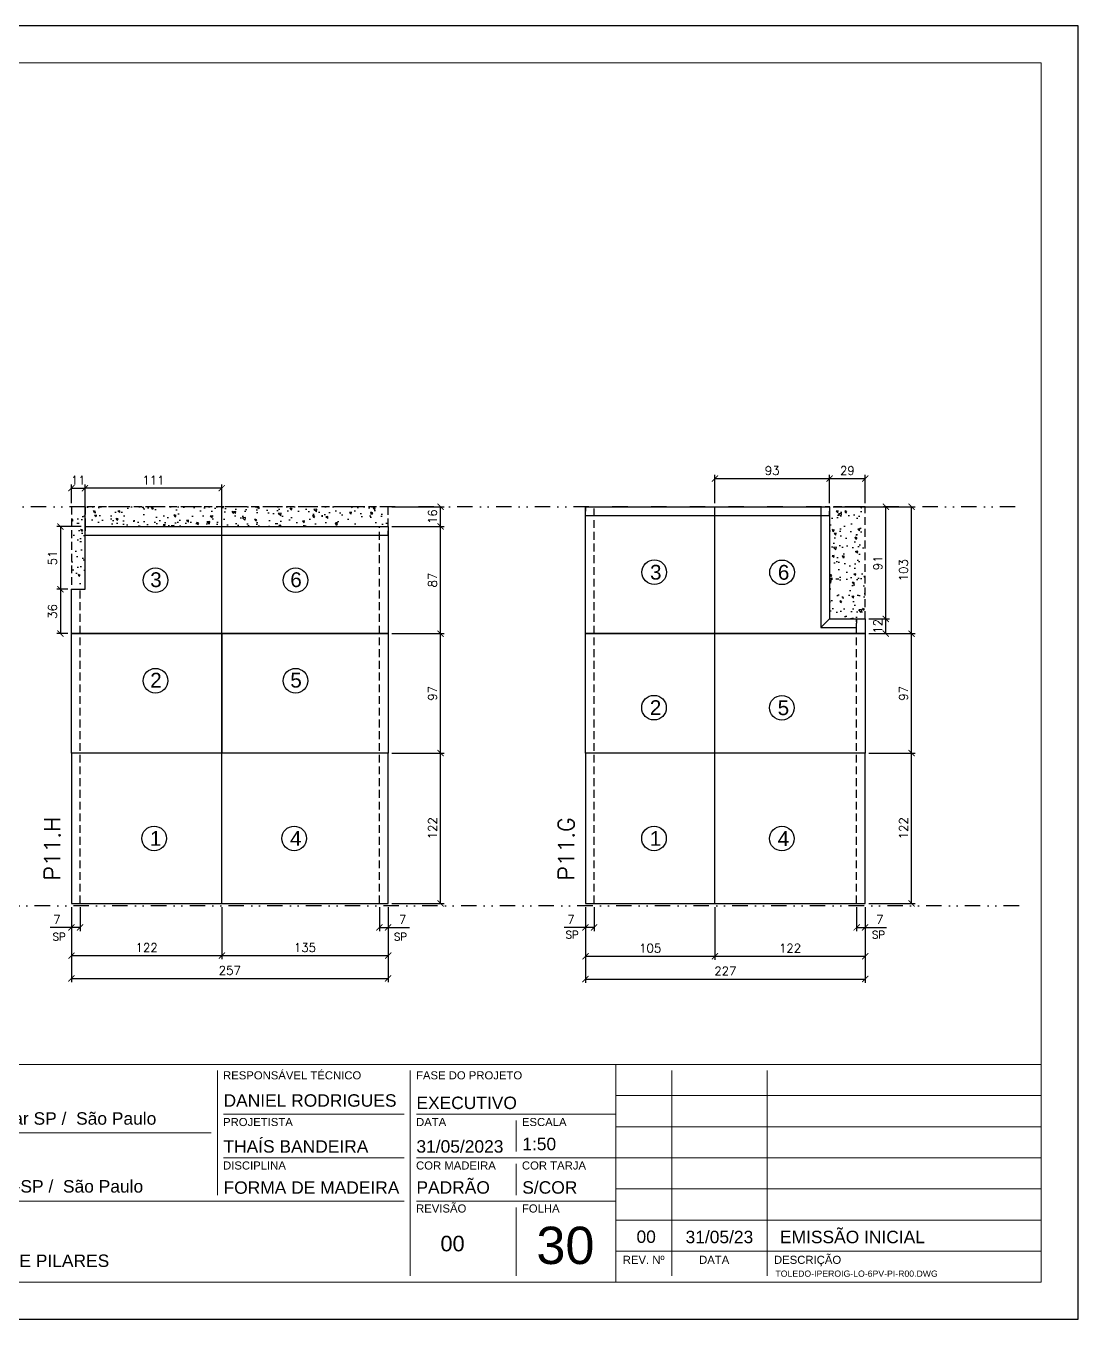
# Model space of a CAD drawing. Extents: x -23436 to 4767, y -4131 to 9755.
# Drawn here: x -16875 to -16021, y 632 to 1682 of the extents above; entities that cross this region are included whole.
import ezdxf
from ezdxf.enums import TextEntityAlignment as Align

# ---------------------------------------------------------------- set-up
doc = ezdxf.new("R2010")
doc.units = 0
doc.header["$PDMODE"] = 2
doc.header["$PDSIZE"] = 10
doc.linetypes.add('DIVIDE2', pattern=[0.625, 0.25, -0.125, 0, -0.125, 0, -0.125])
doc.linetypes.add('HIDDEN', pattern=[9.525, 6.35, -3.175])
doc.layers.get('0').update_dxf_attribs({"lineweight": 13})
doc.layers.get('Defpoints').update_dxf_attribs({"lineweight": 13})
for name, color, linetype in [('Concreto', 250, 'HIDDEN'), ('Cota', 4, 'Continuous'), ('MB Logo', 254, 'Continuous'), ('Nível', 160, 'Continuous'), ('Painéis', 30, 'Continuous'), ('Romaneio', 10, 'Continuous'), ('Sarr 7x7', 104, 'Continuous'), ('Sarrafo de Pressão', 42, 'HIDDEN'), ('Texto Nível', 251, 'Continuous')]:
    doc.layers.add(name, color=color, linetype=linetype)
for name, color, linetype, lineweight in [('FOLHA MB', 7, 'Continuous', 13), ('N° FOLHA', 5, 'Continuous', 13), ('Texto Seção', 7, 'Continuous', 15)]:
    doc.layers.add(name, color=color, linetype=linetype, lineweight=lineweight)
doc.layers.add('Laje_Perimetro', color=7, linetype='Continuous', plot=False)
doc.styles.add('ARIAL', font='arial.ttf', dxfattribs={"oblique": 15, "height": 25})
doc.styles.add('MB_C01', font='arial.ttf', dxfattribs={"height": 1.3})
doc.styles.add('MB_C02', font='arial.ttf', dxfattribs={"height": 2})
doc.styles.add('MB_C03', font='arial.ttf', dxfattribs={"height": 2.5})
doc.styles.add('MB_C04', font='arial.ttf', dxfattribs={"height": 6})
doc.styles.add('REGUA-120', font='ROMANS.shx', dxfattribs={"height": 15})
doc.styles.add('ROMANS', font='romans.shx')
doc.dimstyles.new('Cota Paínel', dxfattribs={"dimtxt": 7, "dimasz": 5, "dimexe": 3, "dimexo": 3, "dimgap": 3, "dimtad": 1, "dimdec": 1, "dimzin": 12, "dimdsep": 46, "dimtxsty": 'ROMANS', "dimblk": 'ARCHTICK', "dimcen": 0, "dimclrd": 4, "dimclre": 4, "dimclrt": 1, "dimadec": 1, "dimazin": 3, "dimtfac": 1, "dimtdec": 1, "dimtmove": 0, "dimatfit": 3, "dimldrblk": 'OBLIQUE', "dimfxl": 0, "dimtolj": 1, "dimtzin": 12, "dimarcsym": 0})
doc.dimstyles.new('PAINEL', dxfattribs={"dimtxt": 7, "dimasz": 5, "dimexe": 3, "dimexo": 3, "dimgap": 3, "dimtad": 1, "dimdec": 1, "dimzin": 12, "dimdsep": 46, "dimtxsty": 'ROMANS', "dimblk": 'ARCHTICK', "dimcen": 0, "dimclrd": 4, "dimclre": 4, "dimclrt": 1, "dimadec": 1, "dimazin": 3, "dimtfac": 1, "dimtdec": 1, "dimtmove": 0, "dimatfit": 3, "dimldrblk": 'OBLIQUE', "dimfxl": 0, "dimtolj": 1, "dimtzin": 12, "dimarcsym": 0})
pattern_1 = [(140, (1585, -3e-12), (1.593909, 18.218467), [1.905, -20.955]), (85, (1585, -3e-12), (-19.105685, -3.524342), [1.524, -16.764058]), (190.45144, (1585.133, 1.518), (-17.511775, 14.694125), [1.619, -17.809024]), (136.1842, (1579.92, -3e-12), (4.204233, 27.107904), [2.8575, -31.4325]), (186.63556, (1580.27, 2.26), (-24.742612, 23.740413), [2.428502, -26.71356]), (81.18415, (1579.92, -3e-12), (-24.742612, 23.740413), [2.285997, -25.145973]), (111, (1581.19, 2.54), (10.22652, 15.161439), [1.905, -20.955]), (56, (1581.19, 2.54), (-18.418797, 6.180203), [1.524, -16.764]), (161.45145, (1582.042, 3.803), (-8.192277, 21.341642), [1.619, -17.808994]), (127.5, (1585, -3e-12), (-8.455504, 0.3088603), [0, -16.5608, 0, -17.018, 0, -16.8275]), (97.5, (1585, -3e-12), (-10.0180575, 6.6819663), [0, -9.7028, 0, -16.1798, 0, -6.4135]), (57.5, (1585, -5.664), (0.5728744, 13.5590595), [0, -6.35, 0, -19.812, 0, -26.289]), (47.5, (1585, -8.204), (-2.542649, 14.812918), [0, -8.255, 0, -13.1572, 0, -18.669])]

# ---------------------------------------------------------------- blocks, each defined once
blk = doc.blocks.new('A$C169d8357')
at = {"layer": 'FOLHA MB', "color": 1}
for p, q in [((1109.8, 356.7), (70, 356.7)), ((786.6, 351.7), (786.6, 250.7)), ((943.1, 351.7), (943.1, 185)), ((1109.8, 356.7), (1109.8, 179.9)), ((1455, 356.7), (1109.8, 356.7)), ((1155.3, 185), (1155.3, 351.7)), ((1232.6, 351.7), (1232.6, 185)), ((1455, 331.5), (1109.8, 331.5)), ((938.1, 316.3), (791.6, 316.3)), ((1109.8, 316.3), (948.2, 316.3)), ((1029, 311.3), (1029, 286)), ((1455, 306.2), (1109.8, 306.2)), ((781.5, 301.2), (450.7, 301.2)), ((938.1, 281), (791.6, 281)), ((1109.8, 281), (948.2, 281)), ((1029, 275.9), (1029, 250.7)), ((1455, 281), (1109.8, 281)), ((1455, 255.7), (1109.8, 255.7)), ((938.1, 245.6), (450.7, 245.6)), ((1109.8, 245.6), (948.2, 245.6)), ((1029, 240.6), (1029, 185)), ((1455, 230.4), (1109.8, 230.4)), ((1455, 205.2), (1109.8, 205.2))]:
    blk.add_line(p, q, dxfattribs=at)
for points in [[(0, 1199.9), (0, 149.9), (1485, 149.9), (1485, 1199.9)], [(70, 1169.9), (70, 179.9), (1455, 179.9), (1455, 1169.9)]]:
    blk.add_lwpolyline(points, close=True, dxfattribs=at)
at = {"layer": 'FOLHA MB', "color": 6}
for s, height, style, p in [('RESPONSÁVEL TÉCNICO', 6.566, 'MB_C01', (791.2, 344.6)), ('FASE DO PROJETO', 6.566, 'MB_C01', (947.8, 344.6)), ('Rua Hungria, 620-10ºAndar SP /  São Paulo', 10.102, 'MB_C02', (459.7, 307.8)), ('PROJETISTA', 6.57, 'MB_C01', (791.2, 306.7)), ('DATA', 6.57, 'MB_C01', (947.8, 306.7)), ('ESCALA', 6.57, 'MB_C01', (1033.7, 306.7)), ('DISCIPLINA', 6.57, 'MB_C01', (791.2, 271.4)), ('COR MADEIRA', 6.566, 'MB_C01', (947.8, 271.4)), ('COR TARJA', 6.57, 'MB_C01', (1033.7, 271.4)), ('Rua Iperoig, 180-perdizes-SP /  São Paulo', 10.102, 'MB_C02', (459.7, 252.7)), ('REVISÃO', 6.57, 'MB_C01', (947.8, 236.5)), ('FOLHA', 6.57, 'MB_C01', (1033.7, 236.5)), ('PROJETO EXECUTIVO DE PILARES', 10.102, 'MB_C02', (459.7, 192.3))]:
    blk.add_text(s, height=height, dxfattribs=dict(at, style=style)).set_placement(p)
at = {"layer": 'FOLHA MB', "color": 5}
for s, height, style, p in [('DANIEL RODRIGUES', 10.102, 'MB_C02', (791.6, 322.4)), ('EXECUTIVO', 10.1, 'MB_C02', (948.1, 320.5)), ('THAÍS BANDEIRA', 10.102, 'MB_C02', (791.5, 285.1)), ('31/05/2023', 10.1, 'MB_C02', (948.1, 285.1)), ('1:50', 10.1, 'MB_C02', (1034, 287.1)), ('PADRÃO', 10.1, 'MB_C02', (948.1, 251.8)), ('FORMA DE MADEIRA', 10.102, 'MB_C02', (791.6, 251.7)), ('S/COR', 10.1, 'MB_C02', (1034, 251.8)), ('00', 10.1, 'MB_C02', (1126.7, 211.8)), ('31/05/23', 10.1, 'MB_C02', (1166.5, 211.6)), ('EMISSÃO INICIAL', 10.102, 'MB_C02', (1243.1, 211.6)), ('00', 12.63, 'MB_C03', (967.6, 205))]:
    blk.add_text(s, height=height, dxfattribs=dict(at, style=style)).set_placement(p)
at = {"layer": 'FOLHA MB', "color": 6, "style": 'MB_C01'}
for s, p in [('REV. Nº', (1132.5, 198.1)), ('DATA', (1189.7, 198.1)), ('DESCRIÇÃO', (1265.5, 198.1))]:
    blk.add_text(s, height=6.57, dxfattribs=at).set_placement(p, align=Align.MIDDLE_CENTER)
at = {"layer": 'FOLHA MB', "insert": (1239.4, 189.4), "char_height": 5.051, "width": 210.818, "attachment_point": 1, "style": 'MB_C04'}
blk.add_mtext('TOLEDO-IPEROIG-LO-6PV-PI-R00.DWG', dxfattribs=at)
blk = doc.blocks.new('_ArchTick')
at = {"color": 0, "linetype": 'ByBlock', "const_width": 0.15}
blk.add_lwpolyline([(-0.5, -0.5), (0.5, 0.5)], dxfattribs=at)
blk = doc.blocks.new('*D539')
at = {"layer": 'Cota', "color": 4, "lineweight": -2, "transparency": 16777216}
for p, q in [((-16838.2, 966.8), (-16838.2, 924.4)), ((-16716.2, 966.8), (-16716.2, 924.4)), ((-16838.2, 927.4), (-16716.2, 927.4))]:
    blk.add_line(p, q, dxfattribs=at)
at = {"layer": 'Defpoints', "color": 0, "transparency": 16777216}
for p in [(-16838.2, 969.8), (-16716.2, 969.8), (-16716.2, 927.4)]:
    blk.add_point(p, dxfattribs=at)
at = {"layer": 'Cota', "color": 4, "lineweight": -2, "transparency": 16777216, "xscale": 5, "yscale": 5, "zscale": 5, "rotation": 180}
blk.add_blockref('_ArchTick', (-16838.2, 927.4), dxfattribs=at)
at = {"layer": 'Cota', "color": 4, "lineweight": -2, "transparency": 16777216, "xscale": 5, "yscale": 5, "zscale": 5}
blk.add_blockref('_ArchTick', (-16716.2, 927.4), dxfattribs=at)
at = {"layer": 'Cota', "color": 1, "transparency": 16777216, "insert": (-16777.2, 933.9), "char_height": 7, "attachment_point": 5, "style": 'ROMANS'}
blk.add_mtext('\\A1;122', dxfattribs=at)
blk = doc.blocks.new('_OBLIQUE')
at = {"color": 0, "linetype": 'ByBlock', "lineweight": -2}
for p, q in [((0, 0), (-1, 0)), ((-0.5, -0.5), (0.5, 0.5))]:
    blk.add_line(p, q, dxfattribs=at)
blk = doc.blocks.new('*D540')
at = {"layer": 'Cota', "color": 4, "lineweight": -2, "transparency": 16777216}
for p, q in [((-16716.2, 966.8), (-16716.2, 924.4)), ((-16581.2, 966.8), (-16581.2, 924.4)), ((-16716.2, 927.4), (-16581.2, 927.4))]:
    blk.add_line(p, q, dxfattribs=at)
at = {"layer": 'Defpoints', "color": 0, "transparency": 16777216}
for p in [(-16716.2, 969.8), (-16581.2, 969.8), (-16581.2, 927.4)]:
    blk.add_point(p, dxfattribs=at)
at = {"layer": 'Cota', "color": 4, "lineweight": -2, "transparency": 16777216, "xscale": 5, "yscale": 5, "zscale": 5, "rotation": 180}
blk.add_blockref('_ArchTick', (-16716.2, 927.4), dxfattribs=at)
at = {"layer": 'Cota', "color": 4, "lineweight": -2, "transparency": 16777216, "xscale": 5, "yscale": 5, "zscale": 5}
blk.add_blockref('_ArchTick', (-16581.2, 927.4), dxfattribs=at)
at = {"layer": 'Cota', "color": 1, "transparency": 16777216, "insert": (-16648.7, 933.9), "char_height": 7, "attachment_point": 5, "style": 'ROMANS'}
blk.add_mtext('\\A1;135', dxfattribs=at)
blk = doc.blocks.new('*D541')
at = {"layer": 'Cota', "color": 4, "lineweight": -2, "transparency": 16777216}
for p, q in [((-16838.2, 966.8), (-16838.2, 905.9)), ((-16581.2, 966.8), (-16581.2, 905.9)), ((-16838.2, 908.9), (-16581.2, 908.9))]:
    blk.add_line(p, q, dxfattribs=at)
at = {"layer": 'Defpoints', "color": 0, "transparency": 16777216}
for p in [(-16838.2, 969.8), (-16581.2, 969.8), (-16581.2, 908.9)]:
    blk.add_point(p, dxfattribs=at)
at = {"layer": 'Cota', "color": 4, "lineweight": -2, "transparency": 16777216, "xscale": 5, "yscale": 5, "zscale": 5, "rotation": 180}
blk.add_blockref('_ArchTick', (-16838.2, 908.9), dxfattribs=at)
at = {"layer": 'Cota', "color": 4, "lineweight": -2, "transparency": 16777216, "xscale": 5, "yscale": 5, "zscale": 5}
blk.add_blockref('_ArchTick', (-16581.2, 908.9), dxfattribs=at)
at = {"layer": 'Cota', "color": 1, "transparency": 16777216, "insert": (-16709.7, 915.4), "char_height": 7, "attachment_point": 5, "style": 'ROMANS'}
blk.add_mtext('\\A1;257', dxfattribs=at)
blk = doc.blocks.new('*D542')
at = {"layer": 'Cota', "color": 4, "lineweight": -2, "transparency": 16777216}
for p, q in [((-16578.2, 1091.8), (-16535.7, 1091.8)), ((-16538.7, 969.8), (-16538.7, 1091.8)), ((-16578.2, 969.8), (-16535.7, 969.8))]:
    blk.add_line(p, q, dxfattribs=at)
at = {"layer": 'Defpoints', "color": 0, "transparency": 16777216}
for p in [(-16581.2, 1091.8), (-16538.7, 1091.8), (-16581.2, 969.8)]:
    blk.add_point(p, dxfattribs=at)
at = {"layer": 'Cota', "color": 4, "lineweight": -2, "transparency": 16777216, "xscale": 5, "yscale": 5, "zscale": 5}
for p, rotation in [((-16538.7, 1091.8), 90), ((-16538.7, 969.8), 270)]:
    blk.add_blockref('_ArchTick', p, dxfattribs=dict(at, rotation=rotation))
at = {"layer": 'Cota', "color": 1, "transparency": 16777216, "insert": (-16545.2, 1030.8), "char_height": 7, "attachment_point": 5, "rotation": 90, "style": 'ROMANS'}
blk.add_mtext('\\A1;122', dxfattribs=at)
blk = doc.blocks.new('*D543')
at = {"layer": 'Cota', "color": 4, "lineweight": -2, "transparency": 16777216}
for p, q in [((-16588.2, 966.8), (-16588.2, 947.3)), ((-16581.2, 966.8), (-16581.2, 947.3)), ((-16588.2, 950.3), (-16581.2, 950.3)), ((-16581.2, 950.3), (-16564, 950.3))]:
    blk.add_line(p, q, dxfattribs=at)
at = {"layer": 'Defpoints', "color": 0, "transparency": 16777216}
for p in [(-16588.2, 969.8), (-16581.2, 969.8), (-16581.2, 950.3)]:
    blk.add_point(p, dxfattribs=at)
at = {"layer": 'Cota', "color": 4, "lineweight": -2, "transparency": 16777216, "xscale": 5, "yscale": 5, "zscale": 5, "rotation": 180}
blk.add_blockref('_ArchTick', (-16588.2, 950.3), dxfattribs=at)
at = {"layer": 'Cota', "color": 4, "lineweight": -2, "transparency": 16777216, "xscale": 5, "yscale": 5, "zscale": 5}
blk.add_blockref('_ArchTick', (-16581.2, 950.3), dxfattribs=at)
at = {"layer": 'Cota', "color": 1, "transparency": 16777216, "insert": (-16569.4, 956.8), "char_height": 7, "attachment_point": 5, "style": 'ROMANS'}
blk.add_mtext('\\A1;7', dxfattribs=at)
blk = doc.blocks.new('*D544')
at = {"layer": 'Cota', "color": 4, "lineweight": -2, "transparency": 16777216}
for p, q in [((-16838.2, 966.8), (-16838.2, 947.3)), ((-16831.2, 966.8), (-16831.2, 947.3)), ((-16838.2, 950.3), (-16855.4, 950.3)), ((-16831.2, 950.3), (-16838.2, 950.3))]:
    blk.add_line(p, q, dxfattribs=at)
at = {"layer": 'Defpoints', "color": 0, "transparency": 16777216}
for p in [(-16838.2, 969.8), (-16831.2, 969.8), (-16838.2, 950.3)]:
    blk.add_point(p, dxfattribs=at)
at = {"layer": 'Cota', "color": 4, "lineweight": -2, "transparency": 16777216, "xscale": 5, "yscale": 5, "zscale": 5, "rotation": 180}
blk.add_blockref('_ArchTick', (-16838.2, 950.3), dxfattribs=at)
at = {"layer": 'Cota', "color": 4, "lineweight": -2, "transparency": 16777216, "xscale": 5, "yscale": 5, "zscale": 5}
blk.add_blockref('_ArchTick', (-16831.2, 950.3), dxfattribs=at)
at = {"layer": 'Cota', "color": 1, "transparency": 16777216, "insert": (-16850, 956.8), "char_height": 7, "attachment_point": 5, "style": 'ROMANS'}
blk.add_mtext('\\A1;7', dxfattribs=at)
blk = doc.blocks.new('*D545')
at = {"layer": 'Cota', "color": 4, "lineweight": -2, "transparency": 16777216}
for p, q in [((-16421.1, 966.8), (-16421.1, 905.4)), ((-16194.1, 966.8), (-16194.1, 905.4)), ((-16421.1, 908.4), (-16194.1, 908.4))]:
    blk.add_line(p, q, dxfattribs=at)
at = {"layer": 'Defpoints', "color": 0, "transparency": 16777216}
for p in [(-16421.1, 969.8), (-16194.1, 969.8), (-16194.1, 908.4)]:
    blk.add_point(p, dxfattribs=at)
at = {"layer": 'Cota', "color": 4, "lineweight": -2, "transparency": 16777216, "xscale": 5, "yscale": 5, "zscale": 5, "rotation": 180}
blk.add_blockref('_ArchTick', (-16421.1, 908.4), dxfattribs=at)
at = {"layer": 'Cota', "color": 4, "lineweight": -2, "transparency": 16777216, "xscale": 5, "yscale": 5, "zscale": 5}
blk.add_blockref('_ArchTick', (-16194.1, 908.4), dxfattribs=at)
at = {"layer": 'Cota', "color": 1, "transparency": 16777216, "insert": (-16307.6, 914.9), "char_height": 7, "attachment_point": 5, "style": 'ROMANS'}
blk.add_mtext('\\A1;227', dxfattribs=at)
blk = doc.blocks.new('*D546')
at = {"layer": 'Cota', "color": 4, "lineweight": -2, "transparency": 16777216}
for p, q in [((-16191.1, 1091.8), (-16153.5, 1091.8)), ((-16156.5, 969.8), (-16156.5, 1091.8)), ((-16191.1, 969.8), (-16153.5, 969.8))]:
    blk.add_line(p, q, dxfattribs=at)
at = {"layer": 'Defpoints', "color": 0, "transparency": 16777216}
for p in [(-16194.1, 1091.8), (-16156.5, 1091.8), (-16194.1, 969.8)]:
    blk.add_point(p, dxfattribs=at)
at = {"layer": 'Cota', "color": 4, "lineweight": -2, "transparency": 16777216, "xscale": 5, "yscale": 5, "zscale": 5}
for p, rotation in [((-16156.5, 1091.8), 90), ((-16156.5, 969.8), 270)]:
    blk.add_blockref('_ArchTick', p, dxfattribs=dict(at, rotation=rotation))
at = {"layer": 'Cota', "color": 1, "transparency": 16777216, "insert": (-16163, 1030.8), "char_height": 7, "attachment_point": 5, "rotation": 90, "style": 'ROMANS'}
blk.add_mtext('\\A1;122', dxfattribs=at)
blk = doc.blocks.new('*D547')
at = {"layer": 'Cota', "color": 4, "lineweight": -2, "transparency": 16777216}
for p, q in [((-16421.1, 966.8), (-16421.1, 947.3)), ((-16414.1, 966.8), (-16414.1, 947.3)), ((-16421.1, 950.3), (-16438.3, 950.3)), ((-16414.1, 950.3), (-16421.1, 950.3))]:
    blk.add_line(p, q, dxfattribs=at)
at = {"layer": 'Defpoints', "color": 0, "transparency": 16777216}
for p in [(-16421.1, 969.8), (-16414.1, 969.8), (-16421.1, 950.3)]:
    blk.add_point(p, dxfattribs=at)
at = {"layer": 'Cota', "color": 4, "lineweight": -2, "transparency": 16777216, "xscale": 5, "yscale": 5, "zscale": 5, "rotation": 180}
blk.add_blockref('_ArchTick', (-16421.1, 950.3), dxfattribs=at)
at = {"layer": 'Cota', "color": 4, "lineweight": -2, "transparency": 16777216, "xscale": 5, "yscale": 5, "zscale": 5}
blk.add_blockref('_ArchTick', (-16414.1, 950.3), dxfattribs=at)
at = {"layer": 'Cota', "color": 1, "transparency": 16777216, "insert": (-16432.9, 956.8), "char_height": 7, "attachment_point": 5, "style": 'ROMANS'}
blk.add_mtext('\\A1;7', dxfattribs=at)
blk = doc.blocks.new('*D548')
at = {"layer": 'Cota', "color": 4, "lineweight": -2, "transparency": 16777216}
for p, q in [((-16421.1, 966.8), (-16421.1, 923.9)), ((-16316.1, 966.8), (-16316.1, 923.9)), ((-16421.1, 926.9), (-16316.1, 926.9))]:
    blk.add_line(p, q, dxfattribs=at)
at = {"layer": 'Defpoints', "color": 0, "transparency": 16777216}
for p in [(-16421.1, 969.8), (-16316.1, 969.8), (-16316.1, 926.9)]:
    blk.add_point(p, dxfattribs=at)
at = {"layer": 'Cota', "color": 4, "lineweight": -2, "transparency": 16777216, "xscale": 5, "yscale": 5, "zscale": 5, "rotation": 180}
blk.add_blockref('_ArchTick', (-16421.1, 926.9), dxfattribs=at)
at = {"layer": 'Cota', "color": 4, "lineweight": -2, "transparency": 16777216, "xscale": 5, "yscale": 5, "zscale": 5}
blk.add_blockref('_ArchTick', (-16316.1, 926.9), dxfattribs=at)
at = {"layer": 'Cota', "color": 1, "transparency": 16777216, "insert": (-16368.6, 933.4), "char_height": 7, "attachment_point": 5, "style": 'ROMANS'}
blk.add_mtext('\\A1;105', dxfattribs=at)
blk = doc.blocks.new('*D549')
at = {"layer": 'Cota', "color": 4, "lineweight": -2, "transparency": 16777216}
for p, q in [((-16316.1, 966.8), (-16316.1, 923.9)), ((-16194.1, 966.8), (-16194.1, 923.9)), ((-16316.1, 926.9), (-16194.1, 926.9))]:
    blk.add_line(p, q, dxfattribs=at)
at = {"layer": 'Defpoints', "color": 0, "transparency": 16777216}
for p in [(-16316.1, 969.8), (-16194.1, 969.8), (-16194.1, 926.9)]:
    blk.add_point(p, dxfattribs=at)
at = {"layer": 'Cota', "color": 4, "lineweight": -2, "transparency": 16777216, "xscale": 5, "yscale": 5, "zscale": 5, "rotation": 180}
blk.add_blockref('_ArchTick', (-16316.1, 926.9), dxfattribs=at)
at = {"layer": 'Cota', "color": 4, "lineweight": -2, "transparency": 16777216, "xscale": 5, "yscale": 5, "zscale": 5}
blk.add_blockref('_ArchTick', (-16194.1, 926.9), dxfattribs=at)
at = {"layer": 'Cota', "color": 1, "transparency": 16777216, "insert": (-16255.1, 933.4), "char_height": 7, "attachment_point": 5, "style": 'ROMANS'}
blk.add_mtext('\\A1;122', dxfattribs=at)
blk = doc.blocks.new('*D550')
at = {"layer": 'Cota', "color": 4, "lineweight": -2, "transparency": 16777216}
for p, q in [((-16201.1, 966.8), (-16201.1, 947.3)), ((-16194.1, 966.8), (-16194.1, 947.3)), ((-16201.1, 950.3), (-16194.1, 950.3)), ((-16194.1, 950.3), (-16176.9, 950.3))]:
    blk.add_line(p, q, dxfattribs=at)
at = {"layer": 'Defpoints', "color": 0, "transparency": 16777216}
for p in [(-16201.1, 969.8), (-16194.1, 969.8), (-16194.1, 950.3)]:
    blk.add_point(p, dxfattribs=at)
at = {"layer": 'Cota', "color": 4, "lineweight": -2, "transparency": 16777216, "xscale": 5, "yscale": 5, "zscale": 5, "rotation": 180}
blk.add_blockref('_ArchTick', (-16201.1, 950.3), dxfattribs=at)
at = {"layer": 'Cota', "color": 4, "lineweight": -2, "transparency": 16777216, "xscale": 5, "yscale": 5, "zscale": 5}
blk.add_blockref('_ArchTick', (-16194.1, 950.3), dxfattribs=at)
at = {"layer": 'Cota', "color": 1, "transparency": 16777216, "insert": (-16182.3, 956.8), "char_height": 7, "attachment_point": 5, "style": 'ROMANS'}
blk.add_mtext('\\A1;7', dxfattribs=at)
blk = doc.blocks.new('*D561')
at = {"layer": 'Cota', "color": 4, "lineweight": -2, "transparency": 16777216}
for p, q in [((-16191.1, 1188.8), (-16153.5, 1188.8)), ((-16156.5, 1091.8), (-16156.5, 1188.8)), ((-16191.1, 1091.8), (-16153.5, 1091.8))]:
    blk.add_line(p, q, dxfattribs=at)
at = {"layer": 'Defpoints', "color": 0, "transparency": 16777216}
for p in [(-16194.1, 1188.8), (-16156.5, 1188.8), (-16194.1, 1091.8)]:
    blk.add_point(p, dxfattribs=at)
at = {"layer": 'Cota', "color": 4, "lineweight": -2, "transparency": 16777216, "xscale": 5, "yscale": 5, "zscale": 5}
for p, rotation in [((-16156.5, 1188.8), 90), ((-16156.5, 1091.8), 270)]:
    blk.add_blockref('_ArchTick', p, dxfattribs=dict(at, rotation=rotation))
at = {"layer": 'Cota', "color": 1, "transparency": 16777216, "insert": (-16163, 1140.3), "char_height": 7, "attachment_point": 5, "rotation": 90, "style": 'ROMANS'}
blk.add_mtext('\\A1;97', dxfattribs=at)
blk = doc.blocks.new('*D613')
at = {"layer": 'Cota', "color": 4, "lineweight": -2, "transparency": 16777216}
for p, q in [((-16830.2, 1275.8), (-16850.1, 1275.8)), ((-16847.1, 1275.8), (-16847.1, 1224.8)), ((-16841.2, 1224.8), (-16850.1, 1224.8))]:
    blk.add_line(p, q, dxfattribs=at)
at = {"layer": 'Defpoints', "color": 0, "transparency": 16777216}
for p in [(-16827.2, 1275.8), (-16847.1, 1224.8), (-16838.2, 1224.8)]:
    blk.add_point(p, dxfattribs=at)
at = {"layer": 'Cota', "color": 4, "lineweight": -2, "transparency": 16777216, "xscale": 5, "yscale": 5, "zscale": 5}
for p, rotation in [((-16847.1, 1275.8), 90), ((-16847.1, 1224.8), 270)]:
    blk.add_blockref('_ArchTick', p, dxfattribs=dict(at, rotation=rotation))
at = {"layer": 'Cota', "color": 1, "transparency": 16777216, "insert": (-16853.6, 1250.3), "char_height": 7, "attachment_point": 5, "rotation": 90, "style": 'ROMANS'}
blk.add_mtext('\\A1;51', dxfattribs=at)
blk = doc.blocks.new('*D614')
at = {"layer": 'Cota', "color": 4, "lineweight": -2, "transparency": 16777216}
for p, q in [((-16838.2, 1294.8), (-16838.2, 1309.9)), ((-16838.2, 1306.9), (-16827.2, 1306.9)), ((-16827.2, 1278.8), (-16827.2, 1309.9))]:
    blk.add_line(p, q, dxfattribs=at)
at = {"layer": 'Defpoints', "color": 0, "transparency": 16777216}
for p in [(-16827.2, 1306.9), (-16838.2, 1291.8), (-16827.2, 1275.8)]:
    blk.add_point(p, dxfattribs=at)
at = {"layer": 'Cota', "color": 4, "lineweight": -2, "transparency": 16777216, "xscale": 5, "yscale": 5, "zscale": 5, "rotation": 180}
blk.add_blockref('_ArchTick', (-16838.2, 1306.9), dxfattribs=at)
at = {"layer": 'Cota', "color": 4, "lineweight": -2, "transparency": 16777216, "xscale": 5, "yscale": 5, "zscale": 5}
blk.add_blockref('_ArchTick', (-16827.2, 1306.9), dxfattribs=at)
at = {"layer": 'Cota', "color": 1, "transparency": 16777216, "insert": (-16832.7, 1313.4), "char_height": 7, "attachment_point": 5, "style": 'ROMANS'}
blk.add_mtext('\\A1;11', dxfattribs=at)
blk = doc.blocks.new('*D615')
at = {"layer": 'Cota', "color": 4, "lineweight": -2, "transparency": 16777216}
for p, q in [((-16578.2, 1275.8), (-16535.7, 1275.8)), ((-16538.7, 1188.8), (-16538.7, 1275.8)), ((-16578.2, 1188.8), (-16535.7, 1188.8))]:
    blk.add_line(p, q, dxfattribs=at)
at = {"layer": 'Defpoints', "color": 0, "transparency": 16777216}
for p in [(-16581.2, 1275.8), (-16538.7, 1275.8), (-16581.2, 1188.8)]:
    blk.add_point(p, dxfattribs=at)
at = {"layer": 'Cota', "color": 4, "lineweight": -2, "transparency": 16777216, "xscale": 5, "yscale": 5, "zscale": 5}
for p, rotation in [((-16538.7, 1275.8), 90), ((-16538.7, 1188.8), 270)]:
    blk.add_blockref('_ArchTick', p, dxfattribs=dict(at, rotation=rotation))
at = {"layer": 'Cota', "color": 1, "transparency": 16777216, "insert": (-16545.2, 1232.3), "char_height": 7, "attachment_point": 5, "rotation": 90, "style": 'ROMANS'}
blk.add_mtext('\\A1;87', dxfattribs=at)
blk = doc.blocks.new('*D616')
at = {"layer": 'Cota', "color": 4, "lineweight": -2, "transparency": 16777216}
for p, q in [((-16578.2, 1188.8), (-16535.7, 1188.8)), ((-16538.7, 1091.8), (-16538.7, 1188.8)), ((-16578.2, 1091.8), (-16535.7, 1091.8))]:
    blk.add_line(p, q, dxfattribs=at)
at = {"layer": 'Defpoints', "color": 0, "transparency": 16777216}
for p in [(-16581.2, 1188.8), (-16538.7, 1188.8), (-16581.2, 1091.8)]:
    blk.add_point(p, dxfattribs=at)
at = {"layer": 'Cota', "color": 4, "lineweight": -2, "transparency": 16777216, "xscale": 5, "yscale": 5, "zscale": 5}
for p, rotation in [((-16538.7, 1188.8), 90), ((-16538.7, 1091.8), 270)]:
    blk.add_blockref('_ArchTick', p, dxfattribs=dict(at, rotation=rotation))
at = {"layer": 'Cota', "color": 1, "transparency": 16777216, "insert": (-16545.2, 1140.3), "char_height": 7, "attachment_point": 5, "rotation": 90, "style": 'ROMANS'}
blk.add_mtext('\\A1;97', dxfattribs=at)
blk = doc.blocks.new('*D617')
at = {"layer": 'Cota', "color": 4, "lineweight": -2, "transparency": 16777216}
for p, q in [((-16578.2, 1291.8), (-16535.7, 1291.8)), ((-16538.7, 1275.8), (-16538.7, 1291.8)), ((-16578.2, 1275.8), (-16535.7, 1275.8))]:
    blk.add_line(p, q, dxfattribs=at)
at = {"layer": 'Defpoints', "color": 0, "transparency": 16777216}
for p in [(-16581.2, 1291.8), (-16538.7, 1291.8), (-16581.2, 1275.8)]:
    blk.add_point(p, dxfattribs=at)
at = {"layer": 'Cota', "color": 4, "lineweight": -2, "transparency": 16777216, "xscale": 5, "yscale": 5, "zscale": 5}
for p, rotation in [((-16538.7, 1291.8), 90), ((-16538.7, 1275.8), 270)]:
    blk.add_blockref('_ArchTick', p, dxfattribs=dict(at, rotation=rotation))
at = {"layer": 'Cota', "color": 1, "transparency": 16777216, "insert": (-16545.2, 1283.8), "char_height": 7, "attachment_point": 5, "rotation": 90, "style": 'ROMANS'}
blk.add_mtext('\\A1;16', dxfattribs=at)
blk = doc.blocks.new('*D619')
at = {"layer": 'Cota', "color": 4, "lineweight": -2, "transparency": 16777216}
for p, q in [((-16220.1, 1291.8), (-16153.5, 1291.8)), ((-16156.5, 1188.8), (-16156.5, 1291.8)), ((-16191.1, 1188.8), (-16153.5, 1188.8))]:
    blk.add_line(p, q, dxfattribs=at)
at = {"layer": 'Defpoints', "color": 0, "transparency": 16777216}
for p in [(-16223.1, 1291.8), (-16156.5, 1291.8), (-16194.1, 1188.8)]:
    blk.add_point(p, dxfattribs=at)
at = {"layer": 'Cota', "color": 4, "lineweight": -2, "transparency": 16777216, "xscale": 5, "yscale": 5, "zscale": 5}
for p, rotation in [((-16156.5, 1291.8), 90), ((-16156.5, 1188.8), 270)]:
    blk.add_blockref('_ArchTick', p, dxfattribs=dict(at, rotation=rotation))
at = {"layer": 'Cota', "color": 1, "transparency": 16777216, "insert": (-16163, 1240.3), "char_height": 7, "attachment_point": 5, "rotation": 90, "style": 'ROMANS'}
blk.add_mtext('\\A1;103', dxfattribs=at)
blk = doc.blocks.new('*D620')
at = {"layer": 'Cota', "color": 4, "lineweight": -2, "transparency": 16777216}
for p, q in [((-16191.1, 1200.8), (-16174.4, 1200.8)), ((-16177.4, 1188.8), (-16177.4, 1200.8)), ((-16191.1, 1188.8), (-16174.4, 1188.8))]:
    blk.add_line(p, q, dxfattribs=at)
at = {"layer": 'Defpoints', "color": 0, "transparency": 16777216}
for p in [(-16194.1, 1200.8), (-16177.4, 1200.8), (-16194.1, 1188.8)]:
    blk.add_point(p, dxfattribs=at)
at = {"layer": 'Cota', "color": 4, "lineweight": -2, "transparency": 16777216, "xscale": 5, "yscale": 5, "zscale": 5}
for p, rotation in [((-16177.4, 1200.8), 90), ((-16177.4, 1188.8), 270)]:
    blk.add_blockref('_ArchTick', p, dxfattribs=dict(at, rotation=rotation))
at = {"layer": 'Cota', "color": 1, "transparency": 16777216, "insert": (-16183.9, 1194.8), "char_height": 7, "attachment_point": 5, "rotation": 90, "style": 'ROMANS'}
blk.add_mtext('\\A1;12', dxfattribs=at)
blk = doc.blocks.new('*D1090')
at = {"layer": 'Cota', "color": 4, "lineweight": -2, "transparency": 16777216}
for p, q in [((-16841.2, 1224.8), (-16850.1, 1224.8)), ((-16847.1, 1224.8), (-16847.1, 1188.8)), ((-16841.2, 1188.8), (-16850.1, 1188.8))]:
    blk.add_line(p, q, dxfattribs=at)
at = {"layer": 'Defpoints', "color": 0, "transparency": 16777216}
for p in [(-16838.2, 1224.8), (-16847.1, 1188.8), (-16838.2, 1188.8)]:
    blk.add_point(p, dxfattribs=at)
at = {"layer": 'Cota', "color": 4, "lineweight": -2, "transparency": 16777216, "xscale": 5, "yscale": 5, "zscale": 5}
for p, rotation in [((-16847.1, 1224.8), 90), ((-16847.1, 1188.8), 270)]:
    blk.add_blockref('_ArchTick', p, dxfattribs=dict(at, rotation=rotation))
at = {"layer": 'Cota', "color": 1, "transparency": 16777216, "insert": (-16853.6, 1206.8), "char_height": 7, "attachment_point": 5, "rotation": 90, "style": 'ROMANS'}
blk.add_mtext('\\A1;36', dxfattribs=at)
blk = doc.blocks.new('*D1092')
at = {"layer": 'Cota', "color": 4, "lineweight": -2, "transparency": 16777216}
for p, q in [((-16223.1, 1294.8), (-16223.1, 1317.7)), ((-16223.1, 1314.7), (-16194.1, 1314.7)), ((-16194.1, 1294.8), (-16194.1, 1317.7))]:
    blk.add_line(p, q, dxfattribs=at)
at = {"layer": 'Defpoints', "color": 0, "transparency": 16777216}
for p in [(-16194.1, 1314.7), (-16223.1, 1291.8), (-16194.1, 1291.8)]:
    blk.add_point(p, dxfattribs=at)
at = {"layer": 'Cota', "color": 4, "lineweight": -2, "transparency": 16777216, "xscale": 5, "yscale": 5, "zscale": 5, "rotation": 180}
blk.add_blockref('_ArchTick', (-16223.1, 1314.7), dxfattribs=at)
at = {"layer": 'Cota', "color": 4, "lineweight": -2, "transparency": 16777216, "xscale": 5, "yscale": 5, "zscale": 5}
blk.add_blockref('_ArchTick', (-16194.1, 1314.7), dxfattribs=at)
at = {"layer": 'Cota', "color": 1, "transparency": 16777216, "insert": (-16208.6, 1321.2), "char_height": 7, "attachment_point": 5, "style": 'ROMANS'}
blk.add_mtext('\\A1;29', dxfattribs=at)
blk = doc.blocks.new('*D1093')
at = {"layer": 'Cota', "color": 4, "lineweight": -2, "transparency": 16777216}
for p, q in [((-16316.1, 1294.8), (-16316.1, 1317.7)), ((-16316.1, 1314.7), (-16223.1, 1314.7)), ((-16223.1, 1294.8), (-16223.1, 1317.7))]:
    blk.add_line(p, q, dxfattribs=at)
at = {"layer": 'Defpoints', "color": 0, "transparency": 16777216}
for p in [(-16223.1, 1314.7), (-16316.1, 1291.8), (-16223.1, 1291.8)]:
    blk.add_point(p, dxfattribs=at)
at = {"layer": 'Cota', "color": 4, "lineweight": -2, "transparency": 16777216, "xscale": 5, "yscale": 5, "zscale": 5, "rotation": 180}
blk.add_blockref('_ArchTick', (-16316.1, 1314.7), dxfattribs=at)
at = {"layer": 'Cota', "color": 4, "lineweight": -2, "transparency": 16777216, "xscale": 5, "yscale": 5, "zscale": 5}
blk.add_blockref('_ArchTick', (-16223.1, 1314.7), dxfattribs=at)
at = {"layer": 'Cota', "color": 1, "transparency": 16777216, "insert": (-16269.6, 1321.2), "char_height": 7, "attachment_point": 5, "style": 'ROMANS'}
blk.add_mtext('\\A1;93', dxfattribs=at)
blk = doc.blocks.new('*D1126')
at = {"layer": 'Cota', "color": 4, "lineweight": -2, "transparency": 16777216}
for p, q in [((-16191.1, 1291.8), (-16174.4, 1291.8)), ((-16177.4, 1200.8), (-16177.4, 1291.8)), ((-16191.1, 1200.8), (-16174.4, 1200.8))]:
    blk.add_line(p, q, dxfattribs=at)
at = {"layer": 'Defpoints', "color": 0, "transparency": 16777216}
for p in [(-16194.1, 1291.8), (-16177.4, 1291.8), (-16194.1, 1200.8)]:
    blk.add_point(p, dxfattribs=at)
at = {"layer": 'Cota', "color": 4, "lineweight": -2, "transparency": 16777216, "xscale": 5, "yscale": 5, "zscale": 5}
for p, rotation in [((-16177.4, 1291.8), 90), ((-16177.4, 1200.8), 270)]:
    blk.add_blockref('_ArchTick', p, dxfattribs=dict(at, rotation=rotation))
at = {"layer": 'Cota', "color": 1, "transparency": 16777216, "insert": (-16183.9, 1246.3), "char_height": 7, "attachment_point": 5, "rotation": 90, "style": 'ROMANS'}
blk.add_mtext('\\A1;91', dxfattribs=at)
blk = doc.blocks.new('*D1840')
at = {"layer": 'Defpoints', "color": 0, "transparency": 16777216}
for p in [(-16827.2, 1306.9), (-16827.2, 1275.8), (-16716.2, 1268.8)]:
    blk.add_point(p, dxfattribs=at)
at = {"layer": 'Texto Nível', "color": 4, "lineweight": -2, "transparency": 16777216}
for p, q in [((-16827.2, 1278.8), (-16827.2, 1309.9)), ((-16716.2, 1306.9), (-16827.2, 1306.9)), ((-16716.2, 1271.8), (-16716.2, 1309.9))]:
    blk.add_line(p, q, dxfattribs=at)
at = {"layer": 'Texto Nível', "color": 4, "lineweight": -2, "transparency": 16777216, "xscale": 5, "yscale": 5, "zscale": 5, "rotation": 180}
blk.add_blockref('_ArchTick', (-16827.2, 1306.9), dxfattribs=at)
at = {"layer": 'Texto Nível', "color": 4, "lineweight": -2, "transparency": 16777216, "xscale": 5, "yscale": 5, "zscale": 5}
blk.add_blockref('_ArchTick', (-16716.2, 1306.9), dxfattribs=at)
at = {"layer": 'Texto Nível', "color": 1, "transparency": 16777216, "insert": (-16771.7, 1313.4), "char_height": 7, "attachment_point": 5, "style": 'ROMANS'}
blk.add_mtext('\\A1;111', dxfattribs=at)

msp = doc.modelspace()

# ---------------------------------------------------------------- hatches: boundary and pattern name
at = {"layer": 'Concreto'}
h = msp.add_hatch(dxfattribs=at)
h.set_pattern_fill('AR-CONC', color=256, scale=0.1, angle=-270)
h.set_pattern_definition(pattern_1)
h.paths.add_polyline_path([(-16827.194, 1291.818), (-16838.194, 1291.818), (-16838.194, 1224.818), (-16827.194, 1224.818)])
h = msp.add_hatch(dxfattribs=at)
h.set_pattern_fill('AR-CONC', color=256, scale=0.1, angle=-270)
h.set_pattern_definition(pattern_1)
h.paths.add_polyline_path([(-16827.194, 1275.818), (-16581.194, 1275.818), (-16581.194, 1291.818), (-16827.194, 1291.818)])
h = msp.add_hatch(dxfattribs=at)
h.set_pattern_fill('AR-CONC', color=256, scale=0.1, angle=-270)
h.set_pattern_definition(pattern_1)
h.paths.add_polyline_path([(-16223.116, 1200.818), (-16194.116, 1200.818), (-16194.116, 1291.818), (-16223.116, 1291.818)])

# ---------------------------------------------------------------- linework, layer by layer
for points in [[(-16838.194, 1224.818), (-16827.194, 1224.818), (-16827.194, 1291.818), (-16838.194, 1291.818)], [(-16827.194, 1275.818), (-16581.194, 1275.818), (-16581.194, 1291.818), (-16827.194, 1291.818)], [(-16223.116, 1200.818), (-16194.116, 1200.818), (-16194.116, 1291.818), (-16223.116, 1291.818)]]:
    msp.add_lwpolyline(points, close=True, dxfattribs=at)
at = {"layer": 'Laje_Perimetro'}
msp.add_lwpolyline([(-16021.356, 1682.259), (-17506.377, 1682.259), (-17506.377, 632.259), (-16021.356, 632.259)], close=True, dxfattribs=at)
at = {"layer": 'Nível', "linetype": 'DIVIDE2', "ltscale": 50}
for p, q in [((-16072.352, 1291.818), (-17416.713, 1291.818)), ((-16069.293, 967.818), (-17413.655, 967.818))]:
    msp.add_line(p, q, dxfattribs=at)
at = {"layer": 'Painéis', "color": 32, "true_color": 0xcd6928}
for p, q in [((-16316.116, 969.818), (-16316.116, 1291.818)), ((-16716.194, 1188.818), (-16716.194, 1275.818)), ((-16716.194, 969.818), (-16716.194, 1091.818))]:
    msp.add_line(p, q, dxfattribs=at)
for points in [[(-16421.116, 1188.818), (-16421.116, 1291.818), (-16223.116, 1291.818), (-16223.116, 1200.818), (-16194.116, 1200.818), (-16194.116, 1188.818)], [(-16838.194, 1188.818), (-16838.194, 1224.818), (-16827.194, 1224.818), (-16827.194, 1275.818), (-16581.194, 1275.818), (-16581.194, 1188.818)], [(-16716.194, 1091.818), (-16838.194, 1091.818), (-16838.194, 1188.818), (-16716.194, 1188.818)], [(-16581.194, 1091.818), (-16716.194, 1091.818), (-16716.194, 1188.818), (-16581.194, 1188.818)], [(-16421.116, 1188.818), (-16194.116, 1188.818), (-16194.116, 1091.818), (-16421.116, 1091.818)], [(-16838.194, 969.818), (-16581.194, 969.818), (-16581.194, 1091.818), (-16838.194, 1091.818)], [(-16421.116, 969.818), (-16194.116, 969.818), (-16194.116, 1091.818), (-16421.116, 1091.818)]]:
    msp.add_lwpolyline(points, close=True, dxfattribs=at)
at = {"layer": 'Romaneio'}
for centre in [(-16770.015, 1232.186), (-16656.374, 1232.186), (-16365.315, 1238.685), (-16261.58, 1238.587), (-16770.015, 1150.609), (-16656.374, 1150.609), (-16365.492, 1128.72), (-16261.757, 1128.622), (-16771.118, 1022.539), (-16657.477, 1022.539), (-16365.492, 1022.539), (-16261.757, 1022.441)]:
    msp.add_circle(centre, 10, dxfattribs=at)
at = {"layer": 'Sarr 7x7', "color": 50}
for p, q in [((-16421.116, 1291.818), (-16421.116, 1288.318)), ((-16421.116, 1291.818), (-16223.116, 1291.818)), ((-16230.116, 1291.818), (-16226.616, 1291.818)), ((-16230.116, 1291.818), (-16230.116, 1193.818)), ((-16223.116, 1291.818), (-16226.616, 1291.818)), ((-16223.116, 1291.818), (-16223.116, 1200.818)), ((-16223.116, 1291.818), (-16223.116, 1288.318)), ((-16421.116, 1284.818), (-16421.116, 1288.318)), ((-16421.116, 1284.818), (-16223.116, 1284.818)), ((-16223.116, 1284.818), (-16223.116, 1288.318)), ((-16827.194, 1275.818), (-16827.194, 1272.318)), ((-16827.194, 1275.818), (-16581.194, 1275.818)), ((-16827.194, 1268.818), (-16827.194, 1272.318)), ((-16581.194, 1275.818), (-16581.194, 1272.318)), ((-16581.194, 1268.818), (-16581.194, 1272.318)), ((-16827.194, 1268.818), (-16581.194, 1268.818)), ((-16230.116, 1193.818), (-16226.616, 1197.318)), ((-16223.116, 1200.818), (-16226.616, 1197.318)), ((-16223.116, 1200.818), (-16201.116, 1200.818)), ((-16201.116, 1200.818), (-16201.116, 1197.318)), ((-16201.116, 1193.818), (-16201.116, 1197.318)), ((-16230.116, 1193.818), (-16201.116, 1193.818))]:
    msp.add_line(p, q, dxfattribs=at)
at = {"layer": 'Sarrafo de Pressão'}
for p, q in [((-16414.116, 969.818), (-16414.116, 1291.818)), ((-16588.194, 969.818), (-16588.194, 1275.818)), ((-16831.194, 969.818), (-16831.194, 1224.818)), ((-16201.116, 969.818), (-16201.116, 1200.818))]:
    msp.add_line(p, q, dxfattribs=at)

# ---------------------------------------------------------------- block references
at = {"layer": 'MB Logo'}
msp.add_blockref('A$C169d8357', (-17506.377, 482.321), dxfattribs=at)

# ---------------------------------------------------------------- texts
at = {"layer": 'N° FOLHA', "color": 5, "style": 'MB_C04'}
msp.add_text('30', height=30.3061, dxfattribs=at).set_placement((-16460.91, 677.003))
at = {"layer": 'Romaneio', "color": 0, "style": 'ARIAL'}
for s, p in [('3', (-16364.063, 1238.685)), ('6', (-16260.327, 1238.587)), ('3', (-16769.619, 1232.6)), ('6', (-16655.978, 1232.6)), ('2', (-16769.619, 1151.023)), ('5', (-16655.978, 1151.023)), ('2', (-16364.24, 1128.72)), ('5', (-16260.505, 1128.622)), ('1', (-16769.866, 1022.539)), ('4', (-16656.225, 1022.539)), ('1', (-16364.24, 1022.539)), ('4', (-16260.505, 1022.441))]:
    msp.add_text(s, height=12, dxfattribs=at).set_placement(p, align=Align.MIDDLE_CENTER)
at = {"layer": 'Texto Seção', "char_height": 13, "width": 285.32988, "attachment_point": 7, "rotation": 90, "style": 'REGUA-120'}
for s, insert in [('P11.H', (-16847.322, 988.283)), ('P11.G', (-16430.245, 988.283))]:
    msp.add_mtext(s, dxfattribs=dict(at, insert=insert))
at = {"layer": 'Texto Seção', "char_height": 6, "style": 'ROMANS'}
for insert, attachment_point in [((-16842.898, 939.769), 9), ((-16576.49, 939.769), 7), ((-16437.176, 941.391), 7), ((-16178.057, 941.391), 9)]:
    msp.add_mtext('SP', dxfattribs=dict(at, insert=insert, attachment_point=attachment_point))

# ---------------------------------------------------------------- dimensions: what is measured, and where the dimension line sits
at = {"layer": 'Cota', "color": 2}
for base, p1, p2, picture, middle in [((-16223.116, 1314.671), (-16316.116, 1291.818), (-16223.116, 1291.818), '*D1093', (-16269.616, 1321.171)), ((-16194.116, 1314.671), (-16223.116, 1291.818), (-16194.116, 1291.818), '*D1092', (-16208.616, 1321.171))]:
    dim = msp.add_linear_dim(base=base, p1=p1, p2=p2, dimstyle='PAINEL', override={"dimarcsym": 2}, dxfattribs=at)
    dim.commit()
    dim.dimension.update_dxf_attribs({"geometry": picture, "text_midpoint": middle})
at = {"layer": 'Cota'}
dim = msp.add_linear_dim(base=(-16827.194, 1306.938), p1=(-16838.194, 1291.818), p2=(-16827.194, 1275.818), dimstyle='PAINEL', override={"dimarcsym": 2}, dxfattribs=at)
dim.commit()
dim.dimension.update_dxf_attribs({"geometry": '*D614', "text_midpoint": (-16832.694, 1306.938), "dimtype": 160})
for base, p1, p2, picture, middle in [((-16538.699, 1291.818), (-16581.194, 1275.818), (-16581.194, 1291.818), '*D617', (-16538.699, 1283.818)), ((-16177.378, 1200.818), (-16194.116, 1188.818), (-16194.116, 1200.818), '*D620', (-16177.378, 1194.818))]:
    dim = msp.add_linear_dim(base=base, p1=p1, p2=p2, angle=90, dimstyle='PAINEL', override={"dimarcsym": 2}, dxfattribs=at)
    dim.commit()
    dim.dimension.update_dxf_attribs({"geometry": picture, "text_midpoint": middle, "dimtype": 160})
for base, p1, p2, picture, middle in [((-16156.547, 1291.818), (-16194.116, 1188.818), (-16223.116, 1291.818), '*D619', (-16163.047, 1240.318)), ((-16847.117, 1224.818), (-16827.194, 1275.818), (-16838.194, 1224.818), '*D613', (-16853.617, 1250.318)), ((-16538.699, 1275.818), (-16581.194, 1188.818), (-16581.194, 1275.818), '*D615', (-16545.199, 1232.318)), ((-16538.699, 1188.818), (-16581.194, 1091.818), (-16581.194, 1188.818), '*D616', (-16545.199, 1140.318)), ((-16156.547, 1188.818), (-16194.116, 1091.818), (-16194.116, 1188.818), '*D561', (-16163.047, 1140.318)), ((-16538.699, 1091.818), (-16581.194, 969.818), (-16581.194, 1091.818), '*D542', (-16545.199, 1030.818))]:
    dim = msp.add_linear_dim(base=base, p1=p1, p2=p2, angle=90, dimstyle='PAINEL', override={"dimarcsym": 2}, dxfattribs=at)
    dim.commit()
    dim.dimension.update_dxf_attribs({"geometry": picture, "text_midpoint": middle})
at = {"layer": 'Cota', "color": 2}
for base, p1, p2, picture, middle in [((-16177.378, 1291.818), (-16194.116, 1200.818), (-16194.116, 1291.818), '*D1126', (-16183.878, 1246.318)), ((-16847.117, 1188.818), (-16838.194, 1224.818), (-16838.194, 1188.818), '*D1090', (-16853.617, 1206.818))]:
    dim = msp.add_linear_dim(base=base, p1=p1, p2=p2, angle=90, dimstyle='PAINEL', override={"dimarcsym": 2}, dxfattribs=at)
    dim.commit()
    dim.dimension.update_dxf_attribs({"geometry": picture, "text_midpoint": middle})
dim = msp.add_linear_dim(base=(-16156.547, 1091.818), p1=(-16194.116, 969.818), p2=(-16194.116, 1091.818), angle=90, dimstyle='Cota Paínel', dxfattribs=at)
dim.commit()
dim.dimension.update_dxf_attribs({"geometry": '*D546', "text_midpoint": (-16163.047, 1030.818)})
at = {"layer": 'Cota'}
for base, p1, p2, picture, middle in [((-16838.194, 950.34), (-16831.194, 969.818), (-16838.194, 969.818), '*D544', (-16850.027, 950.34)), ((-16421.116, 950.34), (-16414.116, 969.818), (-16421.116, 969.818), '*D547', (-16432.95, 950.34))]:
    dim = msp.add_linear_dim(base=base, p1=p1, p2=p2, dimstyle='Cota Paínel', dxfattribs=at)
    dim.commit()
    dim.dimension.update_dxf_attribs({"geometry": picture, "text_midpoint": middle, "dimtype": 160})
for base, p1, p2, picture, middle in [((-16716.194, 927.419), (-16838.194, 969.818), (-16716.194, 969.818), '*D539', (-16777.194, 933.919)), ((-16581.194, 908.932), (-16838.194, 969.818), (-16581.194, 969.818), '*D541', (-16709.694, 915.432)), ((-16581.194, 927.419), (-16716.194, 969.818), (-16581.194, 969.818), '*D540', (-16648.694, 933.919))]:
    dim = msp.add_linear_dim(base=base, p1=p1, p2=p2, dimstyle='PAINEL', override={"dimarcsym": 2}, dxfattribs=at)
    dim.commit()
    dim.dimension.update_dxf_attribs({"geometry": picture, "text_midpoint": middle})
for base, p1, p2, picture, middle in [((-16581.194, 950.34), (-16588.194, 969.818), (-16581.194, 969.818), '*D543', (-16569.361, 950.34)), ((-16194.116, 950.34), (-16201.116, 969.818), (-16194.116, 969.818), '*D550', (-16182.283, 950.34))]:
    dim = msp.add_linear_dim(base=base, p1=p1, p2=p2, angle=180, dimstyle='Cota Paínel', dxfattribs=at)
    dim.commit()
    dim.dimension.update_dxf_attribs({"geometry": picture, "text_midpoint": middle, "dimtype": 160})
at = {"layer": 'Cota', "color": 2}
dim = msp.add_linear_dim(base=(-16194.116, 908.39), p1=(-16421.116, 969.818), p2=(-16194.116, 969.818), dimstyle='Cota Paínel', dxfattribs=at)
dim.commit()
dim.dimension.update_dxf_attribs({"geometry": '*D545', "text_midpoint": (-16307.616, 914.89)})
at = {"layer": 'Cota', "color": 3}
for base, p1, p2, picture, middle in [((-16316.116, 926.878), (-16421.116, 969.818), (-16316.116, 969.818), '*D548', (-16368.616, 933.378)), ((-16194.116, 926.878), (-16316.116, 969.818), (-16194.116, 969.818), '*D549', (-16255.116, 933.378))]:
    dim = msp.add_linear_dim(base=base, p1=p1, p2=p2, dimstyle='Cota Paínel', dxfattribs=at)
    dim.commit()
    dim.dimension.update_dxf_attribs({"geometry": picture, "text_midpoint": middle})
at = {"layer": 'Texto Nível'}
dim = msp.add_linear_dim(base=(-16827.194, 1306.938), p1=(-16716.194, 1268.818), p2=(-16827.194, 1275.818), dimstyle='Cota Paínel', dxfattribs=at)
dim.commit()
dim.dimension.update_dxf_attribs({"geometry": '*D1840', "text_midpoint": (-16771.694, 1313.438)})

doc.saveas('drawing.dxf')
